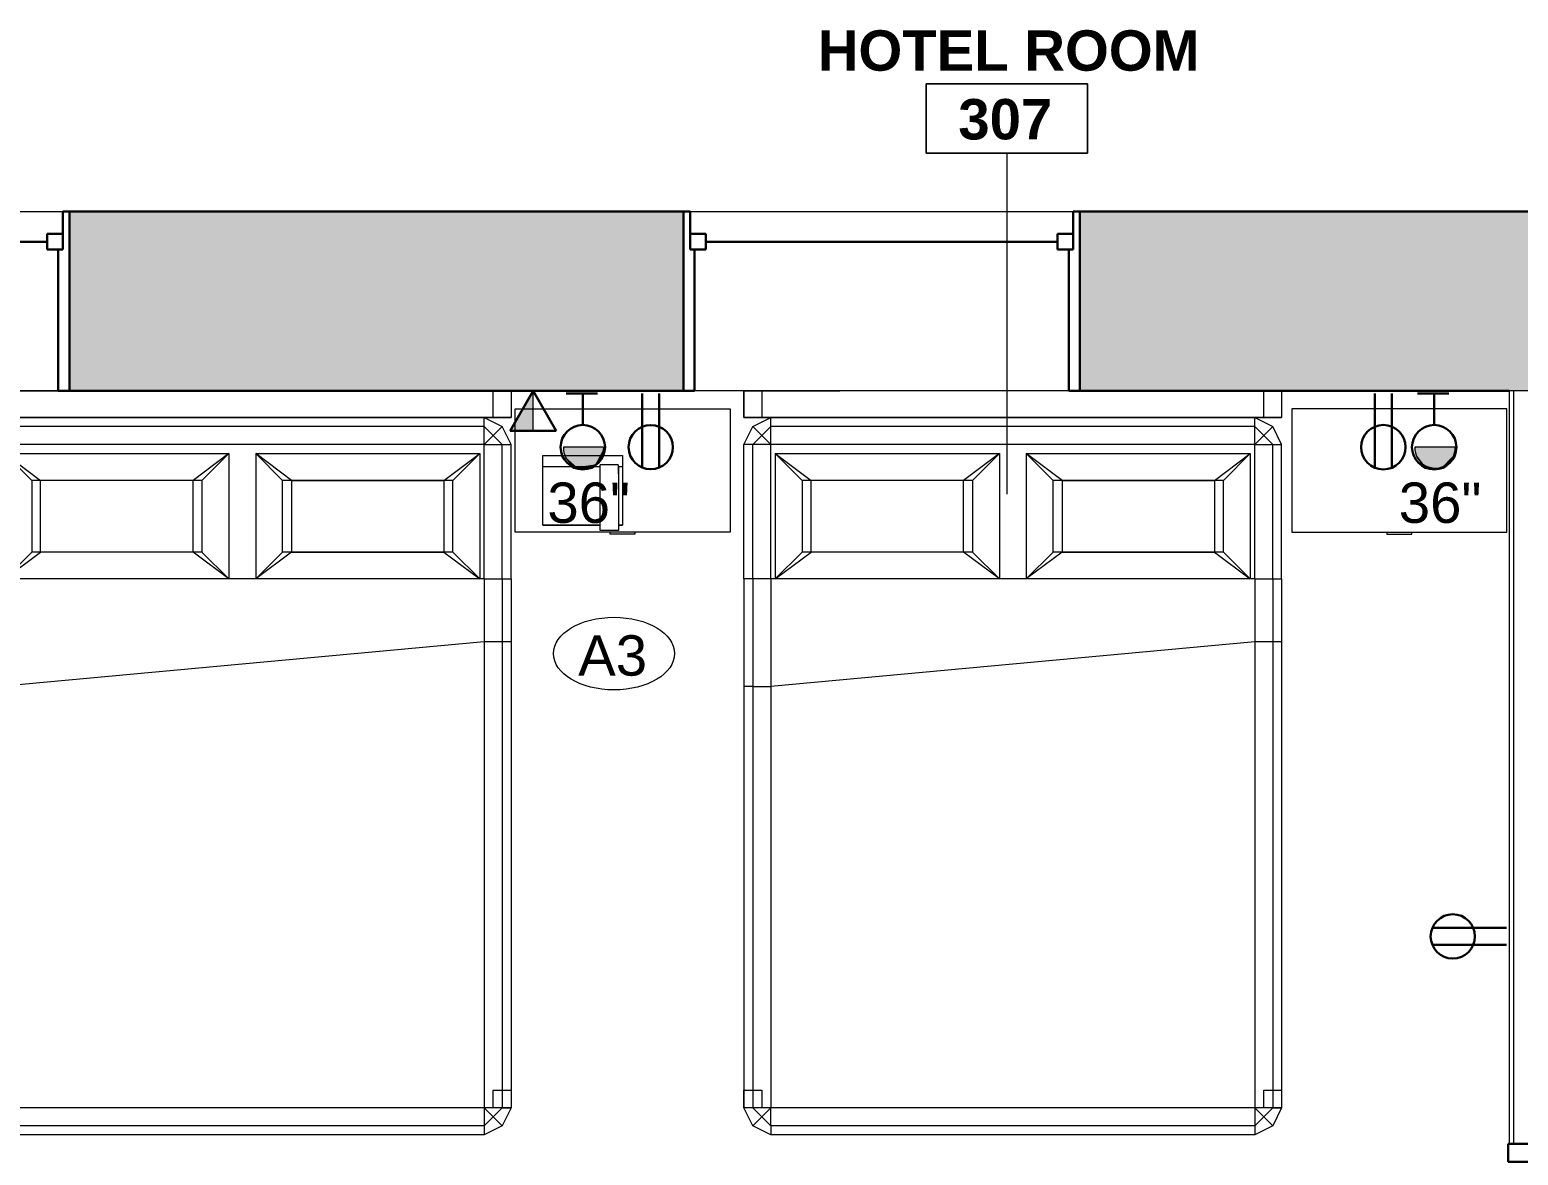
# Model space of a CAD drawing. Header units: inches. Extents: x -1176 to 1482, y -2527 to 978.
# Drawn here: x -269.2 to -103.2, y 458.4 to 583.9 of the extents above; entities that cross this region are included whole.
import ezdxf

# ---------------------------------------------------------------- set-up
doc = ezdxf.new("R2010")
doc.units = ezdxf.units.IN
doc.header["$MEASUREMENT"] = 0
for name, color, linetype, lineweight in [('A-ANNO-NOTE', 131, 'Continuous', 40), ('A-AREA-IDEN', 2, 'Continuous', 9), ('A-DOOR', 31, 'Continuous', 18), ('A-DOOR-FRAM', 31, 'Continuous', 30), ('A-GLAZ', 151, 'Continuous', 18), ('A-WALL', 113, 'Continuous', 18), ('A-WALL-PATT', 111, 'Continuous', 18), ('G-IMPT', 8, 'Continuous', 9), ('I-FURN', 30, 'Continuous', 9), ('I-WALL', 2, 'Continuous', 18), ('Q-SPCQ', 91, 'Continuous', 9), ('Q-SPCQ-IDEN', 132, 'Continuous', 9)]:
    doc.layers.add(name, color=color, linetype=linetype, lineweight=lineweight)
doc.styles.add('Arial', font='arial.ttf', dxfattribs={"height": 4.5})
doc.styles.add('Swis721 Lt BT', font='swissl.ttf', dxfattribs={"height": 4.5})
doc.styles.add('Swis721 Lt BT_B', font='', dxfattribs={"height": 4.5})
doc.styles.get('Swis721 Lt BT_B').set_extended_font_data('Swis721 Lt BT', bold=True)

# ---------------------------------------------------------------- blocks, each defined once
blk = doc.blocks.new('Double Hung - side window 4_ X 6_ 3_ H 3-6128194-3rd Floor Power _ Signal')
at = {"layer": 'A-GLAZ', "color": 8, "lineweight": 30}
for p, q in [((-22.12, 10), (-21.37, 10)), ((-21.37, 5.75), (-21.37, 10)), ((21.37, 5.75), (21.37, 10)), ((22.12, 10), (21.37, 10)), ((-21.37, 7.5), (-21.37, 5.75)), ((-21.37, 7.5), (-19.62, 7.5)), ((-19.62, 7.5), (-19.62, 5.75)), ((19.62, 7.5), (19.62, 5.75)), ((21.37, 7.5), (19.62, 7.5)), ((21.37, 7.5), (21.37, 5.75)), ((-21.37, 5.75), (-19.62, 5.75)), ((-21.37, 5.75), (-20.87, 5.75)), ((-20.87, -10), (-20.87, 5.75)), ((-19.62, 6.62), (19.62, 6.62)), ((21.37, 5.75), (19.62, 5.75)), ((20.87, 5.75), (21.37, 5.75)), ((20.87, 5.75), (20.87, -10)), ((-20.87, -10), (-22.12, -10)), ((20.87, -10), (22.12, -10))]:
    blk.add_line(p, q, dxfattribs=at)
blk = doc.blocks.new('Single Flush - D2 3_ X 8_-8252890-3rd Floor Power _ Signal')
at = {"layer": 'A-DOOR', "lineweight": 30}
for p, q in [((16.15625, 38.625), (16.15625, 2.8125)), ((17.90625, 38.625), (16.15625, 38.625)), ((17.90625, 2.8125), (17.90625, 38.625)), ((16.15625, 2.8125), (17.90625, 2.8125))]:
    blk.add_line(p, q, dxfattribs=at)
at = {"layer": 'A-DOOR', "lineweight": 9}
blk.add_arc((17.90625, 2.8125), 35.8125, 90, 180.5, dxfattribs=at)
at = {"layer": 'A-DOOR-FRAM'}
for p, q in [((-20, -2.9375), (-20, 2.8125)), ((-20, 2.8125), (-18, 2.8125)), ((-18, -2.9375), (-18, 2.8125)), ((18.000004, -2.9375), (18.000004, 2.8125)), ((18.000004, 2.8125), (20.000004, 2.8125)), ((20.000004, -2.9375), (20.000004, 2.8125)), ((-20, -2.9375), (-18, -2.9375)), ((18.000004, -2.9375), (20.000004, -2.9375))]:
    blk.add_line(p, q, dxfattribs=at)
blk = doc.blocks.new('Bed_762 - 12ZBED04_dwg-6546853-3rd Floor Power _ Signal')
at = {"layer": 'G-IMPT'}
for p, q in [((0, 60), (3, 60)), ((0, 60), (3, 60)), ((0, 60), (3, 60)), ((0, 60), (3, 60)), ((3, 60), (3, 0)), ((3, 60), (3, 58)), ((3, 60), (3, 58)), ((3, 57), (3, 60)), ((3, 60), (3, 0)), ((6, 60), (4, 59)), ((6, 60), (4, 59)), ((21, 60), (6, 60)), ((21, 60), (6, 60)), ((6, 59), (6, 60)), ((21, 60), (28, 60)), ((21, 60), (28, 60)), ((21, 59), (21, 60)), ((28, 60), (80, 60)), ((28, 60), (80, 60)), ((28, 60), (28, 59)), ((78, 58), (78, 60)), ((78, 58), (78, 60)), ((78, 60), (80, 60)), ((78, 60), (80, 60)), ((80, 60), (82, 59)), ((80, 60), (82, 59)), ((80, 59), (80, 60)), ((80, 60), (80, 58)), ((80, 60), (80, 58)), ((3, 57), (4, 59)), ((3, 57), (4, 59)), ((5, 58), (4, 59)), ((6, 59), (5, 58)), ((6, 57), (6, 59)), ((21, 59), (6, 59)), ((21, 57), (21, 59)), ((21, 59), (28, 59)), ((28, 59), (28, 57)), ((28, 59), (80, 59)), ((80, 59), (80, 57)), ((80, 59), (81, 58)), ((81, 58), (82, 59)), ((82, 59), (83, 57)), ((82, 59), (83, 57)), ((3, 58), (0, 58)), ((3, 58), (0, 58)), ((3, 57), (3, 3)), ((3, 57), (3, 3)), ((4, 57), (3, 57)), ((3, 3), (3, 57)), ((4, 57), (5, 58)), ((6, 57), (4, 57)), ((4, 57), (4, 3)), ((6, 57), (5, 58)), ((21, 57), (6, 57)), ((6, 57), (6, 3)), ((7, 31.5), (7, 56.5)), ((7, 56.5), (21, 56.5)), ((7, 56.5), (10, 53.5)), ((10, 52.5), (7, 56.5)), ((21, 56.5), (18, 53.5)), ((18, 52.5), (21, 56.5)), ((21, 57), (21, 56.5)), ((21, 57), (28, 57)), ((21, 56.5), (21, 31.5)), ((21, 56.5), (21, 31.5)), ((28, 57), (33, 3)), ((28, 57), (80, 57)), ((80, 58), (78, 58)), ((80, 58), (78, 58)), ((80, 57), (81, 58)), ((80, 57), (82, 57)), ((80, 57), (80, 3)), ((81, 58), (82, 57)), ((82, 57), (83, 57)), ((82, 57), (82, 3)), ((83, 57), (83, 3)), ((83, 57), (83, 3)), ((10, 53.5), (10, 52.5)), ((18, 53.5), (10, 53.5)), ((18, 53.5), (18, 52.5)), ((10, 52.5), (10, 35.5)), ((10, 35.5), (10, 52.5)), ((10, 52.5), (18, 52.5)), ((18, 52.5), (18, 35.5)), ((18, 35.5), (18, 52.5)), ((10, 35.5), (7, 31.5)), ((10, 35.5), (10, 34.5)), ((10, 35.5), (18, 35.5)), ((18, 35.5), (18, 34.5)), ((18, 35.5), (21, 31.5)), ((7, 31.5), (10, 34.5)), ((18, 34.5), (10, 34.5)), ((21, 31.5), (18, 34.5)), ((7, 31.5), (21, 31.5)), ((21, 31.5), (21, 28.5)), ((7, 3.5), (7, 28.5)), ((7, 28.5), (21, 28.5)), ((10, 25.5), (7, 28.5)), ((7, 28.5), (10, 24.5)), ((18, 25.5), (21, 28.5)), ((21, 28.5), (18, 24.5)), ((21, 28.5), (21, 3.5)), ((21, 28.5), (21, 3.5)), ((10, 25.5), (10, 24.5)), ((10, 25.5), (18, 25.5)), ((18, 25.5), (18, 24.5)), ((10, 24.5), (10, 7.5)), ((18, 24.5), (10, 24.5)), ((10, 24.5), (10, 7.5)), ((18, 24.5), (18, 7.5)), ((18, 24.5), (18, 7.5)), ((0, 10.71), (0, 0)), ((0, 0), (0, 10.71)), ((7, 3.5), (10, 7.5)), ((10, 7.5), (10, 6.5)), ((18, 7.5), (10, 7.5)), ((18, 7.5), (18, 6.5)), ((21, 3.5), (18, 7.5)), ((10, 6.5), (7, 3.5)), ((10, 6.5), (18, 6.5)), ((21, 3.5), (18, 6.5)), ((7, 3.5), (21, 3.5)), ((21, 3.5), (21, 3)), ((0, 2), (3, 2)), ((0, 2), (3, 2)), ((4, 1), (3, 3)), ((4, 1), (3, 3)), ((4, 3), (3, 3)), ((3, 0), (3, 3)), ((3, 2), (3, 0)), ((3, 2), (3, 0)), ((6, 3), (4, 3)), ((5, 2), (4, 3)), ((5, 2), (4, 1)), ((6, 3), (5, 2)), ((6, 1), (5, 2)), ((21, 3), (6, 3)), ((6, 3), (6, 1)), ((21, 3), (21, 1)), ((21, 3), (33, 3)), ((33, 1), (33, 3)), ((33, 3), (80, 3)), ((78, 0), (78, 2)), ((78, 0), (78, 2)), ((78, 2), (80, 2)), ((78, 2), (80, 2)), ((82, 3), (80, 3)), ((80, 3), (81, 2)), ((80, 3), (80, 1)), ((81, 2), (80, 1)), ((80, 2), (80, 0)), ((80, 2), (80, 0)), ((82, 3), (81, 2)), ((81, 2), (82, 1)), ((83, 3), (82, 1)), ((83, 3), (82, 1)), ((82, 3), (83, 3)), ((3, 0), (0, 0)), ((6, 0), (4, 1)), ((6, 0), (4, 1)), ((21, 1), (6, 1)), ((6, 1), (6, 0)), ((21, 0), (6, 0)), ((21, 1), (21, 0)), ((21, 1), (33, 1)), ((21, 0), (33, 0)), ((33, 1), (33, 0)), ((33, 1), (80, 1)), ((33, 0), (80, 0)), ((82, 1), (80, 0)), ((82, 1), (80, 0)), ((80, 1), (80, 0)), ((0, 0), (3, 0)), ((3, 0), (0, 0)), ((3, 0), (0, 0)), ((21, 0), (6, 0)), ((21, 0), (33, 0)), ((33, 0), (80, 0)), ((80, 0), (78, 0)), ((80, 0), (78, 0))]:
    blk.add_line(p, q, dxfattribs=at)
blk = doc.blocks.new('Bed_762 - Bed_762-6546859-3rd Floor Power _ Signal')
blk.add_blockref('Bed_762 - 12ZBED04_dwg-6546853-3rd Floor Power _ Signal', (0, 0))
blk = doc.blocks.new('Bed_Side_Table_5122 - T-4-6544423-3rd Floor Power _ Signal')
at = {"layer": 'I-FURN'}
for p, q in [((12, 3.99), (-12, 3.99)), ((-12, 3.99), (-12, -9.79)), ((12, -9.79), (12, 3.99)), ((-12, -9.79), (-1.38, -9.79)), ((-1.38, -9.79), (-1.38, -10)), ((-1.38, -9.79), (1.38, -9.79)), ((1.38, -10), (1.38, -9.79)), ((1.38, -9.79), (12, -9.79)), ((-1.38, -10), (1.38, -10))]:
    blk.add_line(p, q, dxfattribs=at)
blk = doc.blocks.new('Bed_Side_Table_5122 - T-4-6544723-3rd Floor Power _ Signal')
at = {"layer": 'I-FURN'}
for p, q in [((-1.38, 10), (1.38, 10)), ((-1.38, 9.79), (-1.38, 10)), ((1.38, 10), (1.38, 9.79)), ((-12, 9.79), (-1.38, 9.79)), ((-12, -3.99), (-12, 9.79)), ((-1.38, 9.79), (1.38, 9.79)), ((1.38, 9.79), (12, 9.79)), ((12, 9.79), (12, -3.99)), ((12, -3.99), (-12, -3.99))]:
    blk.add_line(p, q, dxfattribs=at)
blk = doc.blocks.new('Speaker_Phone_6931 - Phone-7340356-3rd Floor Power _ Signal')
at = {"layer": 'Q-SPCQ'}
for p, q in [((-14.18, -4.45), (-5.3, -4.45)), ((-14.18, -12.24), (-14.18, -4.45)), ((-14.18, -4.45), (-5.3, -4.45)), ((-14.18, -12.24), (-14.18, -4.45)), ((-5.3, -4.45), (-5.3, -12.24)), ((-5.3, -4.45), (-5.3, -12.24)), ((-14.18, -5.69), (-7.79, -5.69)), ((-7.79, -6.51), (-7.79, -5.51)), ((-5.79, -5.51), (-7.79, -5.51)), ((-7.79, -12.85), (-7.79, -5.69)), ((-5.79, -5.51), (-5.79, -6.51)), ((-5.79, -5.69), (-5.3, -5.69)), ((-5.77, -5.69), (-5.77, -12.85)), ((-7.79, -12.24), (-14.18, -12.24)), ((-14.18, -12.24), (-7.79, -12.24)), ((-7.79, -12.85), (-7.79, -12.24)), ((-5.77, -12.85), (-7.79, -12.85)), ((-5.77, -12.85), (-7.79, -12.85)), ((-5.79, -12.24), (-5.3, -12.24)), ((-5.77, -12.24), (-5.77, -12.85)), ((-5.3, -12.24), (-5.77, -12.24))]:
    blk.add_line(p, q, dxfattribs=at)
blk = doc.blocks.new('Appliance_Specialty Equipment Tag - Standard-3515593-3rd Floor Power _ Signal')
at = {"layer": 'Q-SPCQ-IDEN'}
blk.add_ellipse((-0.0499, 0.0037), major_axis=(-0.1406, 0), ratio=0.600473, dxfattribs=at)
blk = doc.blocks.new('Room Tag - Room Name and Number-3379422-3rd Floor Power _ Signal')
at = {"layer": 'A-AREA-IDEN'}
for p, q in [((-0.1881, -0.1636), (-0.1881, -0.0018)), ((-0.1881, -0.0018), (0.1869, -0.0018)), ((0.1869, -0.0018), (-0.1881, -0.0018)), ((-0.1881, -0.0018), (-0.1881, -0.1636)), ((0.1869, -0.0018), (0.1869, -0.1636)), ((0.1869, -0.1636), (0.1869, -0.0018)), ((0.1869, -0.1636), (-0.1881, -0.1636)), ((-0.1881, -0.1636), (0.1869, -0.1636))]:
    blk.add_line(p, q, dxfattribs=at)

msp = doc.modelspace()

# ---------------------------------------------------------------- hatches: boundary and pattern name
at = {"layer": 'A-ANNO-NOTE', "lineweight": 9}
for points in [[(-215.65, 539.22), (-213.07, 539.22), (-213.07, 543.68)], [(-205.2, 537.22), (-205.2, 537.38), (-209.69, 537.38)], [(-209.69, 537.14), (-205.2, 537.22), (-209.69, 537.38)], [(-209.47, 536.29), (-205.2, 537.22), (-209.69, 537.14)], [(-209.47, 536.29), (-209.69, 537.14), (-209.61, 536.67)], [(-206.14, 535.45), (-205.2, 537.22), (-209.47, 536.29)], [(-206.14, 535.45), (-205.39, 536.37), (-205.2, 537.22)], [(-205.39, 536.37), (-205.26, 536.74), (-205.2, 537.22)], [(-205.26, 536.74), (-205.23, 536.9), (-205.2, 537.22)], [(-114.69, 537.22), (-110.19, 537.3), (-110.2, 537.38)], [(-114.69, 537.22), (-110.2, 537.38), (-114.69, 537.3)], [(-114.69, 537.3), (-110.2, 537.38), (-114.69, 537.38)], [(-114.61, 536.67), (-110.19, 537.3), (-114.69, 537.22)], [(-110.33, 536.51), (-110.19, 537.3), (-114.61, 536.67)], [(-111.63, 535.19), (-110.33, 536.51), (-114.61, 536.67)], [(-112.4, 535.03), (-111.63, 535.19), (-114.61, 536.67)], [(-113.62, 535.36), (-114.61, 536.67), (-114.47, 536.29)], [(-112.4, 535.03), (-114.61, 536.67), (-113.62, 535.36)], [(-111.63, 535.19), (-111.14, 535.45), (-110.33, 536.51)], [(-111.14, 535.45), (-110.89, 535.65), (-110.33, 536.51)], [(-110.89, 535.65), (-110.39, 536.37), (-110.33, 536.51)], [(-110.33, 536.51), (-110.22, 536.98), (-110.19, 537.3)], [(-208.19, 535.16), (-206.14, 535.45), (-209.47, 536.29)], [(-208.69, 535.41), (-209.47, 536.29), (-209.21, 535.89)], [(-208.19, 535.16), (-209.47, 536.29), (-208.69, 535.41)], [(-208.19, 535.16), (-206.55, 535.22), (-206.14, 535.45)], [(-207.4, 535.03), (-206.55, 535.22), (-208.19, 535.16)], [(-207.48, 535.03), (-208.19, 535.16), (-207.8, 535.06)], [(-207.48, 535.03), (-207.4, 535.03), (-208.19, 535.16)], [(-207.4, 535.03), (-207.01, 535.08), (-206.55, 535.22)], [(-206.14, 535.45), (-205.89, 535.65), (-205.39, 536.37)], [(-205.89, 535.65), (-205.78, 535.77), (-205.39, 536.37)], [(-205.78, 535.77), (-205.54, 536.09), (-205.39, 536.37)], [(-113.62, 535.36), (-114.47, 536.29), (-114.11, 535.77)], [(-112.4, 535.03), (-113.62, 535.36), (-113.19, 535.16)], [(-112.48, 535.03), (-113.19, 535.16), (-112.8, 535.06)], [(-112.4, 535.03), (-112.09, 535.06), (-111.63, 535.19)], [(-112.09, 535.06), (-112.01, 535.08), (-111.63, 535.19)], [(-112.01, 535.08), (-111.93, 535.09), (-111.63, 535.19)], [(-111.63, 535.19), (-111.55, 535.22), (-111.14, 535.45)], [(-110.89, 535.65), (-110.58, 536.02), (-110.39, 536.37)]]:
    msp.add_hatch(color=256, dxfattribs=at).paths.add_polyline_path(points, flags=0)
at = {"layer": 'A-WALL-PATT', "lineweight": 9}
h = msp.add_hatch(color=7, dxfattribs=at)
h.paths.add_polyline_path([(1.72, 543.68), (1.72, 563.68), (-53.53, 563.68), (-53.53, 543.68), (-11.43, 543.68)], flags=0)
h.paths.add_polyline_path([(-99.53, 543.68), (-97.77, 543.68), (-97.77, 563.68), (-152.07, 563.68), (-152.07, 543.68), (-103.15, 543.68)], flags=0)
h.paths.add_polyline_path([(-196.3, 543.68), (-196.3, 563.68), (-264.81, 563.68), (-264.81, 543.68), (-217.62, 543.68)], flags=0)
h.paths.add_polyline_path([(-309.04, 543.68), (-309.04, 563.68), (-377.56, 563.68), (-377.56, 543.68), (-309.27, 543.68)], flags=0)
h.paths.add_polyline_path([(-421.79, 543.68), (-421.79, 563.68), (-476.71, 563.68), (-476.71, 543.68), (-423.82, 543.68)], flags=0)
h.paths.add_polyline_path([(-513.71, 543.68), (-513.71, 563.68), (-590.07, 563.68), (-590.07, 543.68), (-538.37, 543.68)], flags=0)

# ---------------------------------------------------------------- linework, layer by layer
at = {"layer": 'A-ANNO-NOTE', "lineweight": 9}
for p, q in [((-213.07, 543.68), (-215.65, 539.22)), ((-213.07, 539.22), (-213.07, 543.68)), ((-215.65, 539.22), (-213.07, 539.22)), ((-205.2, 537.38), (-209.69, 537.38)), ((-110.2, 537.38), (-114.69, 537.38))]:
    msp.add_line(p, q, dxfattribs=at)
at = {"layer": 'A-ANNO-NOTE', "lineweight": 30}
for p, q in [((-213.07, 543.68), (-215.65, 539.22)), ((-213.07, 543.68), (-210.49, 539.22)), ((-205.89, 543.36), (-209.4, 543.36)), ((-207.53, 543.36), (-207.53, 539.85)), ((-200.91, 543.36), (-200.91, 535.09)), ((-198.99, 543.36), (-198.99, 535.09)), ((-119.16, 543.36), (-119.16, 535.09)), ((-117.24, 543.36), (-117.24, 535.09)), ((-110.89, 543.36), (-114.4, 543.36)), ((-112.53, 543.36), (-112.53, 539.85)), ((-210.49, 539.22), (-215.65, 539.22)), ((-104.48, 483.77), (-112.74, 483.77)), ((-104.48, 481.86), (-112.74, 481.86))]:
    msp.add_line(p, q, dxfattribs=at)
for centre, radius in [((-207.53, 537.38), 2.48), ((-199.95, 537.38), 2.47), ((-118.2, 537.38), 2.48), ((-112.53, 537.38), 2.48), ((-110.46, 482.82), 2.47)]:
    msp.add_circle(centre, radius, dxfattribs=at)
at = {"layer": 'A-ANNO-NOTE', "lineweight": 9}
for centre in [(-207.44, 537.28), (-112.44, 537.28)]:
    msp.add_arc(centre, 2.25, 177.6427, 2.3573, dxfattribs=at)
at = {"layer": 'A-AREA-IDEN'}
msp.add_line((-160.18, 532.13), (-160.18, 570.16), dxfattribs=at)
at = {"layer": 'A-WALL', "lineweight": 9}
for p, q in [((-309.04, 563.68), (-264.81, 563.68)), ((-196.3, 563.68), (-152.07, 563.68)), ((-264.81, 543.68), (-309.04, 543.68)), ((-152.07, 543.68), (-196.3, 543.68))]:
    msp.add_line(p, q, dxfattribs=at)
at = {"layer": 'A-WALL', "color": 8, "lineweight": 30}
for p, q in [((-196.3, 563.68), (-264.81, 563.68)), ((-264.81, 563.68), (-264.81, 543.68)), ((-196.3, 543.68), (-196.3, 563.68)), ((-97.77, 563.68), (-152.07, 563.68)), ((-152.07, 563.68), (-152.07, 543.68)), ((-264.81, 543.68), (-196.3, 543.68)), ((-152.07, 543.68), (-104.15, 543.68))]:
    msp.add_line(p, q, dxfattribs=at)
at = {"layer": 'A-WALL'}
for p, q in [((-98.53, 543.68), (-104.15, 543.68)), ((-103.65, 459.68), (-103.65, 543.68))]:
    msp.add_line(p, q, dxfattribs=at)
at = {"layer": 'I-WALL'}
for p, q in [((-104.15, 543.68), (-104.15, 459.68)), ((-104.15, 459.68), (-98.53, 459.68))]:
    msp.add_line(p, q, dxfattribs=at)

# ---------------------------------------------------------------- block references
at = {"layer": 'A-AREA-IDEN', "xscale": 47.99999999999997, "yscale": 47.99999999999997, "zscale": 47.99999999999997}
msp.add_blockref('Room Tag - Room Name and Number-3379422-3rd Floor Power _ Signal', (-160.19, 578.01), dxfattribs=at)
at = {"layer": 'A-DOOR', "rotation": 269.9999999999993}
msp.add_blockref('Single Flush - D2 3_ X 8_-8252890-3rd Floor Power _ Signal', (-101.34, 439.68), dxfattribs=at)
at = {"layer": 'A-GLAZ'}
for p in [(-286.93, 553.68), (-174.18, 553.68)]:
    msp.add_blockref('Double Hung - side window 4_ X 6_ 3_ H 3-6128194-3rd Floor Power _ Signal', p, dxfattribs=at)
at = {"layer": 'I-FURN'}
for name, p, rotation in [('Bed_762 - Bed_762-6546859-3rd Floor Power _ Signal', (-275.52, 543.68), 270), ('Bed_762 - Bed_762-6546859-3rd Floor Power _ Signal', (-189.55, 543.68), 270), ('Bed_Side_Table_5122 - T-4-6544723-3rd Floor Power _ Signal', (-203.09, 537.68), 180)]:
    msp.add_blockref(name, p, dxfattribs=dict(at, rotation=rotation))
msp.add_blockref('Bed_Side_Table_5122 - T-4-6544423-3rd Floor Power _ Signal', (-116.42, 537.68), dxfattribs=at)
at = {"layer": 'Q-SPCQ'}
msp.add_blockref('Speaker_Phone_6931 - Phone-7340356-3rd Floor Power _ Signal', (-197.79, 540.92), dxfattribs=at)
at = {"layer": 'Q-SPCQ-IDEN', "xscale": 47.99999999999997, "yscale": 47.99999999999997, "zscale": 47.99999999999997}
msp.add_blockref('Appliance_Specialty Equipment Tag - Standard-3515593-3rd Floor Power _ Signal', (-201.65, 514.18), dxfattribs=at)

# ---------------------------------------------------------------- texts
at = {"layer": 'A-ANNO-NOTE', "lineweight": 9, "char_height": 4.5, "width": 10.302, "attachment_point": 1, "style": 'Swis721 Lt BT'}
for insert in [(-211.48, 533.44), (-116.48, 533.44)]:
    msp.add_mtext('36"', dxfattribs=dict(at, insert=insert))
at = {"layer": 'A-AREA-IDEN', "char_height": 4.5, "attachment_point": 1, "style": 'Swis721 Lt BT_B'}
for s, insert, width in [('HOTEL ROOM', (-181.31, 583.87), 51.0555), ('307', (-165.63, 576.21), 12.726)]:
    msp.add_mtext(s, dxfattribs=dict(at, insert=insert, width=width))
at = {"layer": 'Q-SPCQ-IDEN', "insert": (-208.04, 516.4), "char_height": 4.5, "width": 9.393, "attachment_point": 1, "style": 'Arial'}
msp.add_mtext('A3', dxfattribs=at)

doc.saveas('drawing.dxf')
